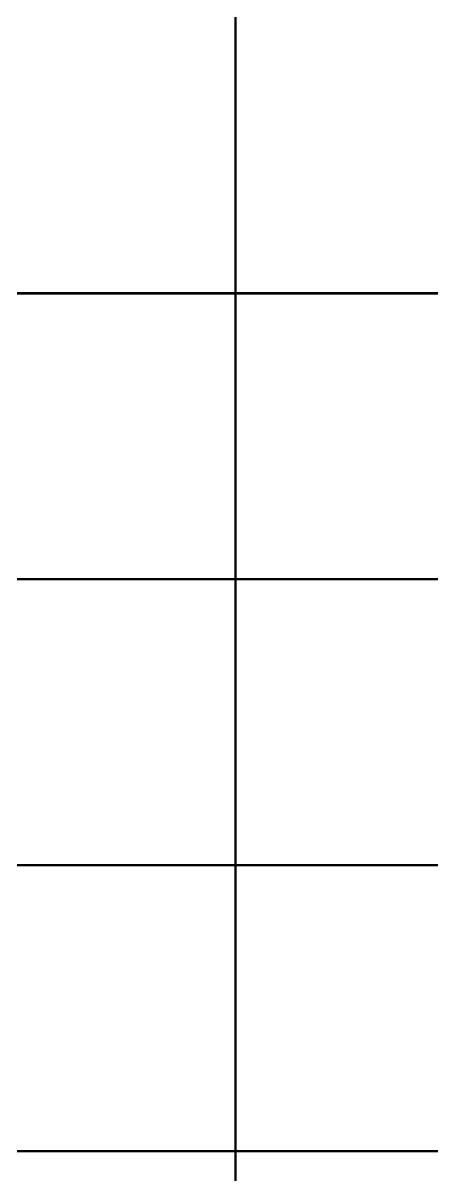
# Model space of a CAD drawing. Extents: x -280168 to 205214, y -148835 to -64913.
# Drawn here: x -115321 to -114463, y -96032 to -93615 of the extents above; entities that cross this region are included whole.
import ezdxf

# ---------------------------------------------------------------- set-up
doc = ezdxf.new("R2010")
doc.units = 0
doc.header["$LTSCALE"] = 1000
doc.header["$MEASUREMENT"] = 0

# ---------------------------------------------------------------- blocks, each defined once
blk = doc.blocks.new('图签信息')
at = {"const_width": 0.05}
for points in [[(-19.101, 566.5), (-19.101, 500.5)], [(-65, 536.5), (0, 536.5)], [(-65, 530.5), (0, 530.5)], [(-65, 524.5), (0, 524.5)], [(-65, 518.5), (0, 518.5)]]:
    blk.add_lwpolyline(points, dxfattribs=at)
blk = doc.blocks.new('图签-A1')
at = {"color": 2}
blk.add_blockref('图签信息', (0, 0), dxfattribs=at)

msp = doc.modelspace()

# ---------------------------------------------------------------- block references
at = {"xscale": 100, "yscale": 100, "zscale": 100}
msp.add_blockref('图签-A1', (-112965.1, -147832.1), dxfattribs=at)

doc.saveas('drawing.dxf')
